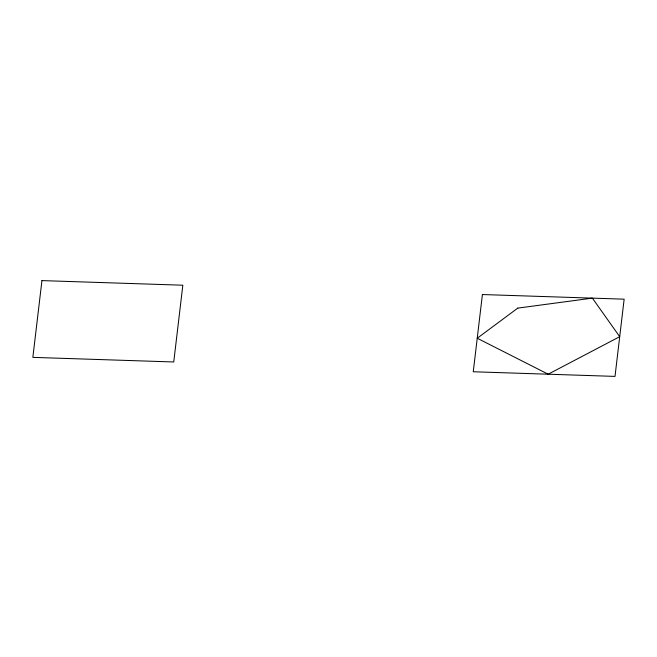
<?xml version="1.0" encoding="UTF-8"?>
<svg xmlns="http://www.w3.org/2000/svg" width="657" height="657" viewBox="0 0 657 657"><rect width="100%" height="100%" fill="white"/><g stroke="black" fill="none" stroke-linecap="round" stroke-linejoin="round"><path stroke-width="0.99" d="M41.941 280.605L32.85 357.367L173.744 361.974L182.835 285.212L41.941 280.605M482.41 294.541L473.262 371.763L615.009 376.395L624.15 299.173L482.41 294.541M517.773 308.117L477.237 338.24L548.176 374.211L619.707 336.688L592.376 298.13L517.773 308.117"/></g></svg>
